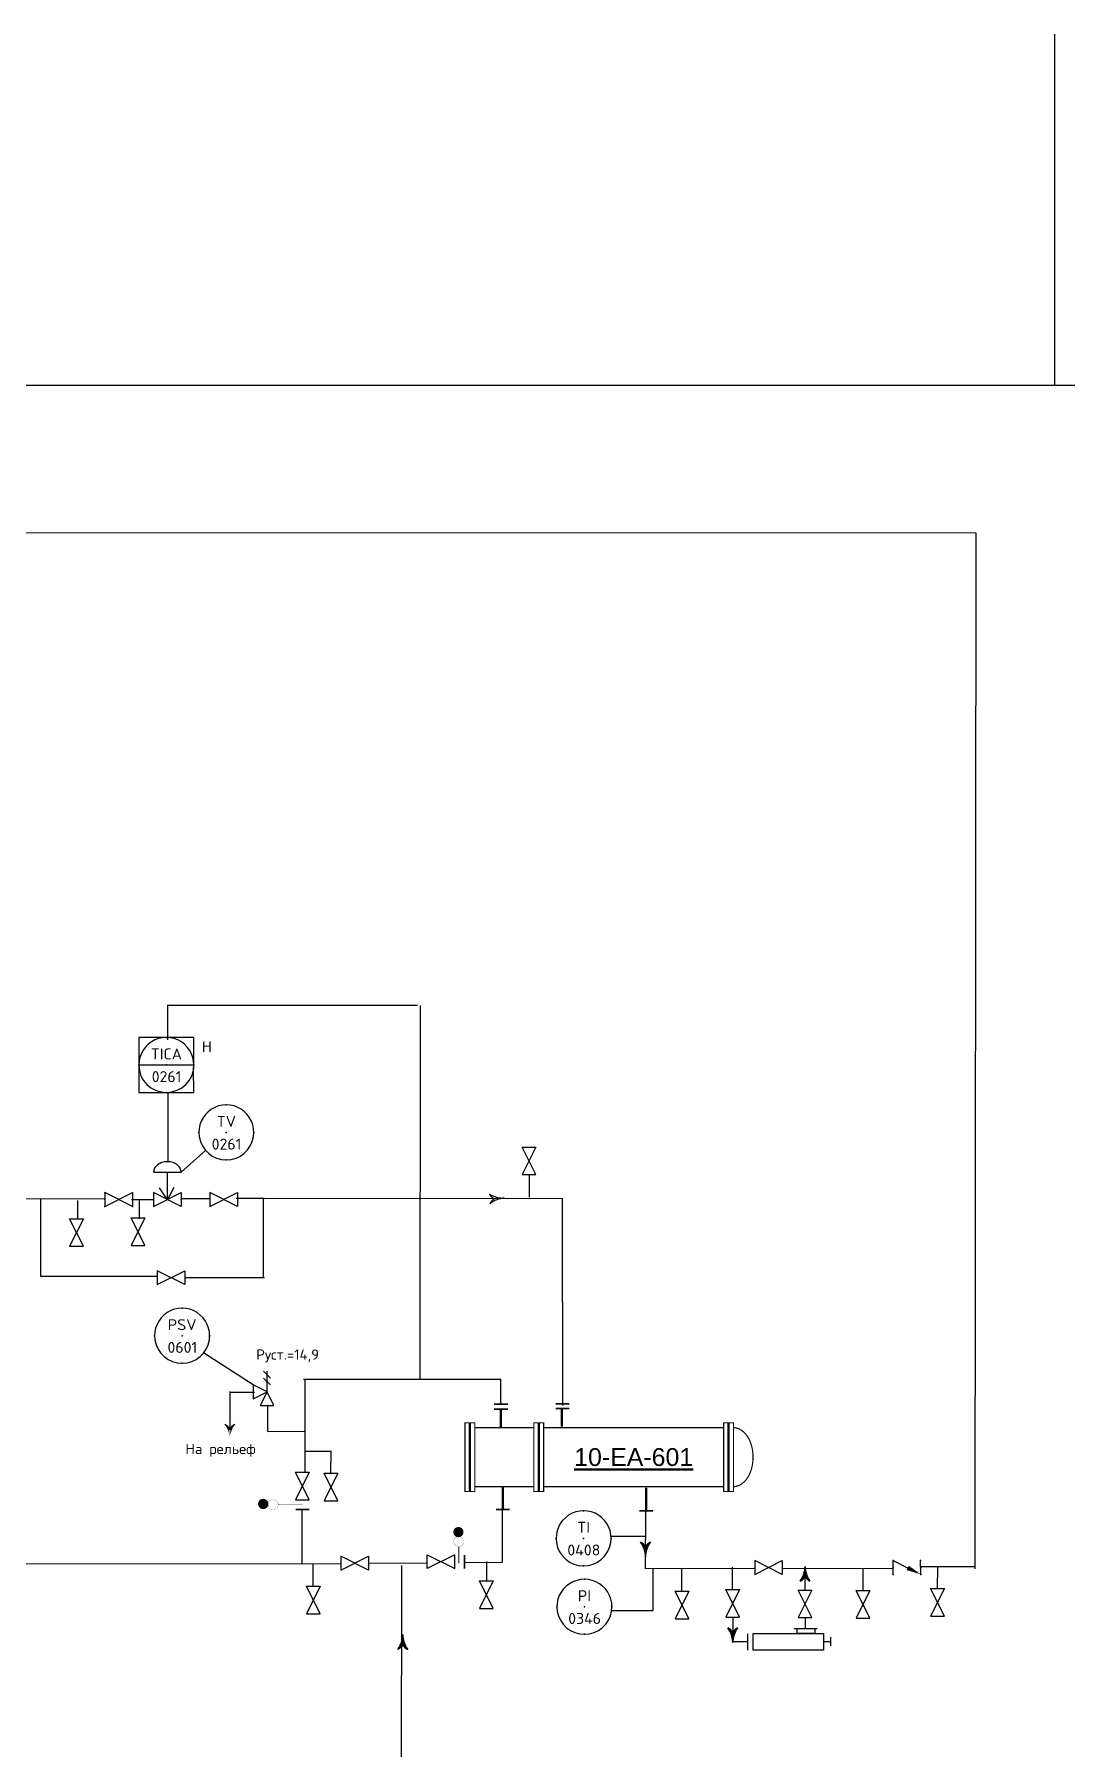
# Model space of a CAD drawing. Extents: x 71 to 279, y 48 to 143.
# Drawn here: x 163.84 to 175.43, y 62.29 to 81.53 of the extents above; entities that cross this region are included whole.
import ezdxf
from ezdxf.enums import TextEntityAlignment as Align

# ---------------------------------------------------------------- set-up
doc = ezdxf.new("R2010")
doc.units = 0
doc.header["$MEASUREMENT"] = 0
doc.linetypes.add('SDASH', pattern=[0.09375, 0.046875, -0.046875])
doc.layers.get('0').update_dxf_attribs({"linetype": 'CONTINUOUS'})
for name, color, linetype in [('IN-ATTRIBS', 7, 'CONTINUOUS'), ('IN-INST-TAP', 7, 'CONTINUOUS'), ('IN-INSTRUMENT', 7, 'SDASH'), ('IN-MAJ-PROC', 7, 'CONTINUOUS'), ('IN-MIN-PROC', 7, 'CONTINUOUS'), ('IN-PNEUMATIC', 7, 'CONTINUOUS'), ('IN-TEXT', 51, 'CONTINUOUS')]:
    doc.layers.add(name, color=color, linetype=linetype)
doc.styles.add('ATTRIBS', font='SIMPLEX', dxfattribs={"width": 0.8, "height": 0.125})
doc.styles.add('HELV', font='HELV', dxfattribs={"height": 0.15})
doc.styles.add('NARROW', font='simplex', dxfattribs={"width": 0.75, "height": 0.1})
doc.styles.add('S1', font='SIMPLEX.shx')
doc.styles.add('SIMPLEX', font='SIMPLEX')

# ---------------------------------------------------------------- blocks, each defined once
blk = doc.blocks.new('PE2')
for points in [[(0, 0, 0.150368), (0.188, 0.062, 0.150368)], [(0.125, 0, 0.206864), (0.188, 0.062, 0.206864)], [(0.125, 0, -0.206864), (0.188, -0.062, -0.206864)]]:
    blk.add_lwpolyline(points, format="xyb")
blk.add_arc((-0.008, -0.336), 0.336, 54.4623, 88.6678)
for points in [[(0, 0), (0.125, 0), (0.04, 0.003), (0.141, 0.008)], [(0, 0), (0.125, 0), (0.04, -0.003), (0.141, -0.008)], [(0.04, 0.003), (0.141, 0.008), (0.079, 0.011), (0.156, 0.019)], [(0.079, 0.011), (0.156, 0.019), (0.117, 0.024), (0.169, 0.031)], [(0.117, 0.024), (0.169, 0.031), (0.154, 0.041), (0.179, 0.046)], [(0.154, 0.041), (0.179, 0.046), (0.188, 0.062)], [(0.04, -0.003), (0.141, -0.008), (0.079, -0.011), (0.156, -0.019)], [(0.079, -0.011), (0.156, -0.019), (0.117, -0.024), (0.169, -0.031)], [(0.117, -0.024), (0.169, -0.031), (0.154, -0.041), (0.179, -0.046)], [(0.154, -0.041), (0.179, -0.046), (0.188, -0.062)]]:
    blk.add_solid(points)
blk = doc.blocks.new('BUBTEXT')
at = {"layer": 'IN-ATTRIBS'}
for p in [(0, 0.25), (-0.25, 0), (0, 0), (0.25, 0), (0, -0.25)]:
    blk.add_point(p, dxfattribs=at)
at = {"layer": 'IN-ATTRIBS', "flags": 1}
for tag, style, width, p in [('IDNUM', 'ATTRIBS', 0.8, (0.009, 0.584)), ('DWGNO', 'ATTRIBS', 0.8, (0.003, 0.447)), ('FILENO', 'ATTRIBS', 0.8, (-0.003, 0.311)), ('LOC', 'ATTRIBS', 0.8, (-0.08, -0.422)), ('SIG', 'ATTRIBS', 0.8, (-0.087, -0.563)), ('INSTALL', 'ATTRIBS', 0.8, (-0.087, -0.699)), ('SERV', 'ATTRIBS', 0.8, (-0.083, -0.838)), ('DATE', 'ATTRIBS', 0.8, (-0.088, -0.969)), ('DES', 'NARROW', 0.75, (-0.087, -1.102)), ('CSYS', 'NARROW', 0.75, (-0.087, -1.243))]:
    blk.add_attdef(tag, text='', height=0.1, dxfattribs=dict(at, style=style, width=width)).set_placement(p, align=Align.CENTER)
at = {"layer": 'IN-ATTRIBS', "style": 'ATTRIBS', "flags": 1}
blk.add_attdef('SYSCDI', text='', height=0.1, dxfattribs=at).set_placement((-0.312, 0.312), align=Align.RIGHT)
at = {"layer": 'IN-ATTRIBS', "style": 'S1'}
for tag, p in [('XT', (0.324, 0.257)), ('A1', (0.323, 0.115)), ('A2', (0.323, -0.035)), ('A3', (0.323, -0.185)), ('RES', (0.323, -0.342))]:
    blk.add_attdef(tag, p, '', height=0.1, dxfattribs=at)
at = {"layer": 'IN-ATTRIBS', "style": 'ATTRIBS'}
blk.add_attdef('SYSCDV', text='', height=0.1, dxfattribs=at).set_placement((-0.312, 0.141), align=Align.RIGHT)
at = {"layer": 'IN-ATTRIBS', "style": 'S1'}
for tag, p in [('INSTTYPE', (0, 0.05)), ('TAGNUM', (0.002, -0.156)), ('MD', (0.402, -0.565)), ('SZ', (0.402, -0.696))]:
    blk.add_attdef(tag, text='', height=0.1, dxfattribs=at).set_placement(p, align=Align.CENTER)
blk = doc.blocks.new('VALVTEXT')
at = {"layer": 'IN-ATTRIBS'}
for p in [(0, 0.0625), (0, 0), (0.25, 0.0625), (0.25, 0), (0, -0.0625), (0.25, -0.0625)]:
    blk.add_point(p, dxfattribs=at)
at = {"layer": 'IN-ATTRIBS', "style": 'S1', "flags": 1}
for tag, p in [('IDNUM', (0.125, 0.5625)), ('DWGNO', (0.125, 0.4375)), ('FILENO', (0.125, 0.3125))]:
    blk.add_attdef(tag, text='', height=0.1, dxfattribs=at).set_placement(p, align=Align.CENTER)
at = {"layer": 'IN-ATTRIBS', "style": 'S1'}
for tag, p in [('MODE', (0.125, 0.078125)), ('SIZE', (0.125, -0.1875))]:
    blk.add_attdef(tag, text='', height=0.1, dxfattribs=at).set_placement(p, align=Align.CENTER)

msp = doc.modelspace()

# ---------------------------------------------------------------- linework, layer by layer
at = {"color": 6, "linetype": 'Continuous'}
msp.add_line((143.114, 77.594), (209.845, 77.594), dxfattribs=at)
at = {"color": 7}
for p, q in [((165.334, 70.641, 0.76), (165.334, 70.249, 0.76)), ((168.137, 70.635, 0.76), (165.334, 70.635, 0.76)), ((170.3, 64.681, 0.76), (170.7, 64.681, 0.76)), ((170.783, 63.85, 0.76), (170.783, 64.316, 0.76)), ((170.784, 64.314, 0.76), (170.784, 64.314, 0.76)), ((170.317, 63.845, 0.76), (170.783, 63.845, 0.76)), ((171.677, 63.766, 0.76), (171.677, 63.494, 0.76)), ((171.674, 63.496, 0.76), (171.843, 63.496, 0.76)), ((171.843, 63.583, 0.76), (171.843, 63.402, 0.76)), ((172.365, 63.645, 0.76), (172.626, 63.645, 0.76)), ((172.695, 63.498, 0.76), (172.773, 63.498, 0.76)), ((172.775, 63.547, 0.76), (172.775, 63.449, 0.76))]:
    msp.add_line(p, q, dxfattribs=at)
at = {"linetype": 'Continuous'}
for p, q in [((165.011, 69.967, 0.76), (165.629, 69.967, 0.76)), ((165.331, 69.323, 0.76), (165.331, 69.323, 0.76)), ((165.331, 68.454, 0.76), (165.243, 68.59, 0.76)), ((165.331, 68.454, 0.76), (165.409, 68.595, 0.76))]:
    msp.add_line(p, q, dxfattribs=at)
at = {"color": 2}
for p, q in [((165.177, 68.765, 0.76), (165.486, 68.765, 0.76)), ((165.331, 68.456, 0.76), (165.331, 68.765, 0.76)), ((165.486, 68.379, 0.76), (165.177, 68.534, 0.76)), ((165.177, 68.379, 0.76), (165.486, 68.534, 0.76)), ((165.177, 68.534, 0.76), (165.177, 68.379, 0.76)), ((165.486, 68.534, 0.76), (165.486, 68.379, 0.76)), ((166.451, 66.3, 0.76), (166.296, 66.377, 0.76)), ((166.412, 66.531, 0.76), (166.489, 66.454, 0.76)), ((166.412, 66.454, 0.76), (166.489, 66.377, 0.76)), ((166.451, 66.3, 0.76), (166.451, 66.531, 0.76)), ((166.296, 66.222, 0.76), (166.451, 66.3, 0.76)), ((166.451, 66.3, 0.76), (166.373, 66.145, 0.76)), ((166.528, 66.145, 0.76), (166.451, 66.3, 0.76)), ((166.373, 66.145, 0.76), (166.528, 66.145, 0.76)), ((173.786, 64.251, 0.76), (173.785, 64.406, 0.76))]:
    msp.add_line(p, q, dxfattribs=at)
at = {"color": 3, "linetype": 'Continuous'}
for p, q in [((164.628, 68.462, 0.76), (163.353, 68.464, 0.76)), ((163.909, 68.463, 0.76), (163.909, 67.597, 0.76)), ((165.167, 68.452, 0.76), (164.93, 68.452, 0.76)), ((165.809, 68.463, 1.521), (165.496, 68.463, 1.521)), ((166.417, 68.468, 0.76), (166.105, 68.469, 0.76)), ((166.41, 67.59, 0.76), (166.41, 68.464, 0.76)), ((163.909, 67.597, 0.76), (165.222, 67.597, 0.76)), ((165.54, 67.582, 0.76), (166.421, 67.581, 0.76)), ((169.075, 66.162, 0.76), (169.075, 66.438))]:
    msp.add_line(p, q, dxfattribs=at)
at = {"color": 2, "linetype": 'Continuous'}
for p, q in [((164.327, 68.231, 0.76), (164.326, 68.447, 0.76)), ((165.018, 68.241, 0.76), (165.017, 68.456, 0.76))]:
    msp.add_line(p, q, dxfattribs=at)
for p, q in [((166.296, 66.377, 0.76), (165.738, 66.735, 0.76)), ((166.296, 66.377, 0.76), (166.296, 66.222, 0.76)), ((172.489, 63.769, 0.76), (172.489, 63.645, 0.76))]:
    msp.add_line(p, q)
at = {"color": 2, "lineweight": 15}
msp.add_line((168.604, 64.56, 0.76), (168.604, 64.378, 0.76), dxfattribs=at)
at = {"elevation": 0.76}
for points in [[(165.629, 69.919), (165.629, 70.276), (165.011, 70.276), (165.011, 69.919)], [(165.011, 69.919), (165.011, 69.658), (165.629, 69.658), (165.625, 69.919)]]:
    msp.add_lwpolyline(points, dxfattribs=at)
at = {"color": 2, "elevation": 0.76}
msp.add_lwpolyline([(165.486, 68.765, 0.126822), (165.475, 68.808, 0.10607), (165.44, 68.847, 0.085783), (165.392, 68.872, 0.075445), (165.331, 68.881, 0.075445), (165.27, 68.872, 0.085783), (165.222, 68.847, 0.10607), (165.188, 68.808, 0.126822), (165.177, 68.765)], format="xyb", dxfattribs=at)
for points in [[(169.468, 68.736), (169.314, 69.045), (169.468, 69.045), (169.314, 68.736)], [(164.63, 68.379), (164.939, 68.534), (164.939, 68.379), (164.63, 68.534)], [(165.809, 68.379), (166.118, 68.534), (166.118, 68.379), (165.809, 68.534)], [(164.389, 67.932), (164.234, 68.241), (164.389, 68.241), (164.234, 67.932)], [(165.08, 67.941), (164.925, 68.25), (165.08, 68.25), (164.925, 67.941)], [(165.218, 67.504), (165.527, 67.658), (165.527, 67.504), (165.218, 67.658)], [(166.924, 65.087), (166.77, 65.396), (166.924, 65.396), (166.77, 65.087)], [(167.245, 65.077), (167.09, 65.386), (167.245, 65.386), (167.09, 65.077)], [(167.278, 64.299), (167.587, 64.454), (167.587, 64.299), (167.278, 64.454)], [(168.556, 64.47), (168.247, 64.316), (168.247, 64.47), (168.556, 64.316)], [(171.924, 64.251), (172.233, 64.406), (172.233, 64.251), (171.924, 64.406)], [(167.047, 63.809), (166.892, 64.118), (167.047, 64.118), (166.892, 63.809)], [(168.988, 63.868), (168.834, 64.177), (168.988, 64.177), (168.834, 63.868)], [(171.185, 63.753), (171.03, 64.062), (171.185, 64.062), (171.03, 63.753)], [(171.753, 63.771), (171.598, 64.08), (171.753, 64.08), (171.598, 63.771)], [(172.565, 63.766), (172.411, 64.075), (172.565, 64.075), (172.411, 63.766)], [(173.217, 63.759), (173.063, 64.068), (173.217, 64.068), (173.063, 63.759)], [(174.052, 63.783), (173.898, 64.092), (174.052, 64.092), (173.898, 63.783)]]:
    msp.add_lwpolyline(points, close=True, dxfattribs=at)
at = {"color": 2, "const_width": 0.0185, "elevation": 0.76}
for points in [[(169.153, 66.162), (168.998, 66.162)], [(169.843, 66.166), (169.688, 66.166)]]:
    msp.add_lwpolyline(points, dxfattribs=at)
at = {"color": 2}
for points, const_width, elevation in [([(166.407, 65.07, -1), (166.407, 65.012, -1)], 0.0574, 0.76), ([(166.518, 65.09, -1), (166.518, 64.977, -1)], 0.00221, 1.521), ([(168.569, 64.725, 1), (168.626, 64.725, 1)], 0.0574, 0.76), ([(168.545, 64.618, 1), (168.657, 64.618, 1)], 0.00221, 0.76)]:
    msp.add_lwpolyline(points, format="xyb", close=True, dxfattribs=dict(at, const_width=const_width, elevation=elevation))
at = {"color": 2, "lineweight": 15, "const_width": 0.00441, "elevation": 0.76}
msp.add_lwpolyline([(166.571, 65.032), (166.847, 65.032)], dxfattribs=at)
at = {"color": 3, "const_width": 0.0185, "elevation": 0.76}
for points in [[(166.924, 64.977), (166.77, 64.977)], [(168.666, 64.47), (168.666, 64.316)]]:
    msp.add_lwpolyline(points, dxfattribs=at)
at = {"color": 2, "elevation": 0.76}
msp.add_lwpolyline([(173.477, 64.251), (173.476, 64.405), (173.64, 64.324)], dxfattribs=at)
at = {"color": 7, "elevation": 0.76}
for points in [[(171.906, 63.587), (172.694, 63.587), (172.694, 63.401), (171.906, 63.401)], [(172.399, 63.645), (172.6, 63.645), (172.6, 63.589), (172.399, 63.589)]]:
    msp.add_lwpolyline(points, close=True, dxfattribs=at)
for centre, start, end in [((165.32, 69.967, 0.76), 351.1529, 188.8471), ((165.32, 69.967, 0.76), 180, 0), ((165.993, 69.21, 0.76), 351.1529, 188.8471), ((165.993, 69.21, 0.76), 188.8471, 351.1529), ((165.497, 66.929, 0.76), 351.1529, 188.8471), ((165.497, 66.929, 0.76), 188.8471, 351.1529), ((170.003, 64.655, 0.76), 351.1529, 188.8471), ((170.003, 64.655, 0.76), 188.8471, 351.1529), ((170.012, 63.887, 0.76), 351.1529, 188.8471), ((170.012, 63.887, 0.76), 188.8471, 351.1529)]:
    msp.add_arc(centre, 0.309, start, end)
for p in [(165.177, 68.456, 0.76), (165.486, 68.456, 0.76)]:
    msp.add_point(p)
at = {"color": 2}
msp.add_solid([(173.626, 64.3, 0.76), (173.786, 64.251, 0.76), (173.653, 64.348, 0.76)], dxfattribs=at)
at = {"layer": 'IN-INST-TAP', "color": 7}
msp.add_line((165.486, 68.765, 0.76), (165.761, 69.006, 0.76), dxfattribs=at)
at = {"layer": 'IN-MAJ-PROC', "color": 3}
for p, q in [((174.399, 64.312, 0.76), (174.408, 75.934, 0.76)), ((169.767, 68.47, 0.76), (166.41, 68.464, 0.76)), ((169.075, 66.438), (166.858, 66.438, 0.76)), ((166.878, 65.396, 0.76), (166.878, 66.438, 0.76)), ((166.844, 64.376, 0.76), (166.843, 64.978, 0.76)), ((169.094, 64.388, 0.76), (169.093, 64.97, 0.76)), ((167.958, 61.476, 0.76), (167.962, 64.351, 0.76))]:
    msp.add_line(p, q, dxfattribs=at)
at = {"layer": 'IN-MAJ-PROC', "color": 2}
msp.add_line((166.035, 65.873, 0.76), (166.035, 66.301, 0.76), dxfattribs=at)
at = {"layer": 'IN-MAJ-PROC', "color": 6, "lineweight": 50}
for p, q in [((168.727, 65.185, 0.76), (168.727, 65.952, 0.76)), ((169.499, 65.185, 0.76), (169.499, 65.952, 0.76)), ((171.629, 65.185, 0.76), (171.629, 65.952, 0.76))]:
    msp.add_line(p, q, dxfattribs=at)
at = {"layer": 'IN-MAJ-PROC', "color": 6, "lineweight": 50, "elevation": 0.76}
for points, const_width in [([(169.153, 66.106), (168.998, 66.106)], 0.0185), ([(169.074, 65.899), (169.074, 66.108)], 0.0265), ([(169.843, 66.111), (169.688, 66.111)], 0.0185), ([(169.759, 65.908), (169.759, 66.116)], 0.0265), ([(168.782, 65.897), (169.444, 65.897)], 0.0132), ([(169.554, 65.897), (171.574, 65.897)], 0.0132), ([(168.782, 65.235), (169.444, 65.235)], 0.0132), ([(169.095, 65.242), (169.096, 64.979)], 0.0265), ([(169.554, 65.235), (171.574, 65.235)], 0.0132), ([(170.706, 65.225), (170.706, 64.962)], 0.0265), ([(169.018, 64.979), (169.173, 64.979)], 0.0185), ([(170.629, 64.962), (170.783, 64.962)], 0.0185)]:
    msp.add_lwpolyline(points, dxfattribs=dict(at, const_width=const_width))
at = {"layer": 'IN-MAJ-PROC', "color": 6, "lineweight": 50, "const_width": 0.0132, "elevation": 0.76}
for points in [[(168.782, 65.952), (168.782, 65.18), (168.671, 65.18), (168.671, 65.952)], [(169.554, 65.952), (169.554, 65.18), (169.444, 65.18), (169.444, 65.952)], [(171.685, 65.952), (171.685, 65.18), (171.574, 65.18), (171.574, 65.952)]]:
    msp.add_lwpolyline(points, close=True, dxfattribs=at)
msp.add_lwpolyline([(171.685, 65.897, -0.139889), (171.764, 65.874, -0.107118), (171.841, 65.8, -0.079812), (171.887, 65.698, -0.067459), (171.905, 65.566, -0.067459), (171.887, 65.434, -0.079812), (171.841, 65.332, -0.107118), (171.764, 65.258, -0.139889), (171.685, 65.235, -0.139889)], format="xyb", dxfattribs=at)
at = {"layer": 'IN-MIN-PROC', "color": 4, "linetype": 'Continuous'}
msp.add_line((175.293, 77.594), (175.293, 81.532), dxfattribs=at)
at = {"layer": 'IN-MIN-PROC', "color": 3}
for p, q in [((174.408, 75.935, 0.76), (144.533, 75.939, 0.76)), ((169.768, 66.146, 0.76), (169.767, 68.47, 0.76)), ((170.699, 64.316, 0.76), (170.702, 64.967, 0.76)), ((162.8, 64.368), (167.278, 64.374, 0.76)), ((167.594, 64.379, 0.76), (168.249, 64.377, 0.76)), ((168.667, 64.384, 1.521), (169.094, 64.388, 0.76)), ((170.69, 64.319, 0.76), (171.922, 64.318, 0.76)), ((172.239, 64.319, 0.76), (173.471, 64.318, 0.76)), ((173.787, 64.338, 0.76), (174.403, 64.338, 0.76))]:
    msp.add_line(p, q, dxfattribs=at)
at = {"layer": 'IN-MIN-PROC'}
for p, q in [((169.394, 68.484, 0.76), (169.395, 68.735, 0.76)), ((166.968, 64.121, 0.76), (166.969, 64.372, 0.76)), ((171.674, 64.082, 0.76), (171.675, 64.333, 0.76)), ((172.489, 64.07, 0.76), (172.49, 64.321, 0.76))]:
    msp.add_line(p, q, dxfattribs=at)
at = {"layer": 'IN-MIN-PROC', "color": 2}
for p, q in [((166.033, 66.297, 0.76), (166.309, 66.297, 0.76)), ((166.459, 65.854, 0.76), (166.459, 66.153, 0.76)), ((166.459, 65.855, 0.76), (166.866, 65.856, 0.76)), ((166.878, 65.634, 0.76), (167.167, 65.635, 0.76)), ((167.167, 65.385, 0.76), (167.168, 65.636, 0.76)), ((168.915, 64.18, 0.76), (168.915, 64.395, 0.76)), ((171.106, 64.064, 0.76), (171.106, 64.316, 0.76)), ((173.141, 64.063, 0.76), (173.142, 64.314, 0.76)), ((173.976, 64.087, 0.76), (173.977, 64.338, 0.76))]:
    msp.add_line(p, q, dxfattribs=at)
at = {"layer": 'IN-MIN-PROC', "color": 5}
for centre, radius, start, end in [((169.105, 68.769, 0.76), 0.297, 237.4782, 271.6837), ((169.035, 68.56, 0.76), 0.0983, 204.6407, 251.3911), ((169.137, 68.177, 0.76), 0.297, 94.3481, 128.5536), ((169.045, 68.378, 0.76), 0.0983, 114.6407, 161.3911), ((170.606, 64.52, 0.76), 0.0983, 21.6248, 68.3752), ((170.401, 64.439, 0.76), 0.297, 1.3322, 35.5377), ((170.994, 64.439, 0.76), 0.297, 144.4623, 178.6678), ((170.789, 64.52, 0.76), 0.0983, 111.6248, 158.3752)]:
    msp.add_arc(centre, radius, start, end, dxfattribs=at)
at = {"layer": 'IN-MIN-PROC'}
for centre, radius, start, end in [((165.941, 65.84, 0.76), 0.0983, 21.6248, 68.3752), ((166.124, 65.84, 0.76), 0.0983, 111.6248, 158.3752), ((172.192, 64.347, 0.76), 0.297, 324.4623, 358.6678), ((172.785, 64.347, 0.76), 0.297, 181.3322, 215.5377), ((172.397, 64.265, 0.76), 0.0983, 291.6248, 338.3752), ((172.58, 64.265, 0.76), 0.0983, 201.6248, 248.3752), ((171.38, 63.478, 0.76), 0.297, 1.3322, 35.5377), ((171.585, 63.559, 0.76), 0.0983, 21.6248, 68.3752), ((171.768, 63.559, 0.76), 0.0983, 111.6248, 158.3752), ((171.973, 63.478, 0.76), 0.297, 144.4623, 178.6678)]:
    msp.add_arc(centre, radius, start, end, dxfattribs=at)
at = {"layer": 'IN-MIN-PROC', "color": 5}
for points in [[(168.977, 68.502, 0.76), (168.954, 68.505, 0.76), (168.946, 68.519, 0.76)], [(169.01, 68.489, 0.76), (168.964, 68.493, 0.76), (168.977, 68.502, 0.76), (168.954, 68.505, 0.76)], [(168.981, 68.429, 0.76), (168.958, 68.424, 0.76), (168.952, 68.409, 0.76)], [(169.012, 68.446, 0.76), (168.967, 68.437, 0.76), (168.981, 68.429, 0.76), (168.958, 68.424, 0.76)], [(170.662, 64.582, 0.76), (170.657, 64.605, 0.76), (170.643, 64.612, 0.76)], [(170.677, 64.55, 0.76), (170.67, 64.595, 0.76), (170.662, 64.582, 0.76), (170.657, 64.605, 0.76)], [(170.688, 64.516, 0.76), (170.681, 64.584, 0.76), (170.677, 64.55, 0.76), (170.67, 64.595, 0.76)], [(170.695, 64.482, 0.76), (170.691, 64.571, 0.76), (170.688, 64.516, 0.76), (170.681, 64.584, 0.76)], [(170.698, 64.446, 0.76), (170.698, 64.557, 0.76), (170.695, 64.482, 0.76), (170.691, 64.571, 0.76)], [(170.698, 64.446, 0.76), (170.698, 64.557, 0.76), (170.701, 64.482, 0.76), (170.705, 64.571, 0.76)], [(170.701, 64.482, 0.76), (170.705, 64.571, 0.76), (170.708, 64.516, 0.76), (170.714, 64.584, 0.76)], [(170.708, 64.516, 0.76), (170.714, 64.584, 0.76), (170.719, 64.55, 0.76), (170.726, 64.595, 0.76)], [(170.719, 64.55, 0.76), (170.726, 64.595, 0.76), (170.734, 64.582, 0.76), (170.739, 64.605, 0.76)], [(170.734, 64.582, 0.76), (170.739, 64.605, 0.76), (170.753, 64.612, 0.76)]]:
    msp.add_solid(points, dxfattribs=at)
at = {"layer": 'IN-MIN-PROC'}
for points in [[(165.996, 65.902, 0.76), (165.992, 65.925, 0.76), (165.977, 65.932, 0.76)], [(166.011, 65.87, 0.76), (166.005, 65.915, 0.76), (165.996, 65.902, 0.76), (165.992, 65.925, 0.76)], [(166.023, 65.836, 0.76), (166.016, 65.904, 0.76), (166.011, 65.87, 0.76), (166.005, 65.915, 0.76)], [(166.03, 65.802, 0.76), (166.026, 65.891, 0.76), (166.023, 65.836, 0.76), (166.016, 65.904, 0.76)], [(166.036, 65.802, 0.76), (166.04, 65.891, 0.76), (166.043, 65.836, 0.76), (166.049, 65.904, 0.76)], [(166.043, 65.836, 0.76), (166.049, 65.904, 0.76), (166.054, 65.87, 0.76), (166.06, 65.915, 0.76)], [(166.054, 65.87, 0.76), (166.06, 65.915, 0.76), (166.069, 65.902, 0.76), (166.073, 65.925, 0.76)], [(166.069, 65.902, 0.76), (166.073, 65.925, 0.76), (166.088, 65.932, 0.76)], [(172.478, 64.27, 0.76), (172.472, 64.202, 0.76), (172.467, 64.236, 0.76), (172.461, 64.191, 0.76)], [(172.486, 64.304, 0.76), (172.481, 64.215, 0.76), (172.478, 64.27, 0.76), (172.472, 64.202, 0.76)], [(172.488, 64.34, 0.76), (172.488, 64.229, 0.76), (172.486, 64.304, 0.76), (172.481, 64.215, 0.76)], [(172.488, 64.34, 0.76), (172.488, 64.229, 0.76), (172.491, 64.304, 0.76), (172.496, 64.215, 0.76)], [(172.491, 64.304, 0.76), (172.496, 64.215, 0.76), (172.499, 64.27, 0.76), (172.505, 64.202, 0.76)], [(172.499, 64.27, 0.76), (172.505, 64.202, 0.76), (172.51, 64.236, 0.76), (172.516, 64.191, 0.76)], [(172.452, 64.204, 0.76), (172.448, 64.181, 0.76), (172.433, 64.174, 0.76)], [(172.467, 64.236, 0.76), (172.461, 64.191, 0.76), (172.452, 64.204, 0.76), (172.448, 64.181, 0.76)], [(172.51, 64.236, 0.76), (172.516, 64.191, 0.76), (172.525, 64.204, 0.76), (172.529, 64.181, 0.76)], [(172.525, 64.204, 0.76), (172.529, 64.181, 0.76), (172.544, 64.174, 0.76)], [(171.64, 63.621, 0.76), (171.636, 63.644, 0.76), (171.622, 63.651, 0.76)], [(171.655, 63.589, 0.76), (171.649, 63.634, 0.76), (171.64, 63.621, 0.76), (171.636, 63.644, 0.76)], [(171.667, 63.555, 0.76), (171.66, 63.623, 0.76), (171.655, 63.589, 0.76), (171.649, 63.634, 0.76)], [(171.674, 63.521, 0.76), (171.67, 63.61, 0.76), (171.667, 63.555, 0.76), (171.66, 63.623, 0.76)], [(171.677, 63.485, 0.76), (171.677, 63.596, 0.76), (171.674, 63.521, 0.76), (171.67, 63.61, 0.76)], [(171.677, 63.485, 0.76), (171.677, 63.596, 0.76), (171.68, 63.521, 0.76), (171.684, 63.61, 0.76)], [(171.68, 63.521, 0.76), (171.684, 63.61, 0.76), (171.687, 63.555, 0.76), (171.693, 63.623, 0.76)], [(171.687, 63.555, 0.76), (171.693, 63.623, 0.76), (171.698, 63.589, 0.76), (171.704, 63.634, 0.76)], [(171.698, 63.589, 0.76), (171.704, 63.634, 0.76), (171.713, 63.621, 0.76), (171.718, 63.644, 0.76)], [(171.713, 63.621, 0.76), (171.718, 63.644, 0.76), (171.732, 63.651, 0.76)]]:
    msp.add_solid(points, dxfattribs=at)
at = {"layer": 'IN-PNEUMATIC', "color": 7}
for p, q in [((168.168, 70.635, 0.76), (168.163, 66.438, 0.313)), ((165.336, 69.657, 0.76), (165.336, 68.889, 0.76))]:
    msp.add_line(p, q, dxfattribs=at)

# ---------------------------------------------------------------- block references
at = {"layer": 'IN-INSTRUMENT', "color": 7, "xscale": 1.236018633682005, "yscale": 1.236018633682005, "zscale": 1.236018633682}
for p, values in [((165.32, 69.967, 0.76), {'INSTTYPE': 'TICA', 'TAGNUM': '0261', 'A1': 'H'}), ((165.993, 69.21, 0.76), {'INSTTYPE': 'TV', 'TAGNUM': '0261'}), ((165.497, 66.929, 0.76), {'INSTTYPE': 'PSV', 'TAGNUM': '0601'}), ((170.003, 64.655, 0.76), {'INSTTYPE': 'TI', 'TAGNUM': '0408'}), ((170.012, 63.887, 0.76), {'INSTTYPE': 'PI', 'TAGNUM': '0346'})]:
    msp.add_blockref('BUBTEXT', p, dxfattribs=at).add_auto_attribs(values)
at = {"layer": 'IN-MAJ-PROC', "color": 2, "xscale": 1.236018633682003, "yscale": 1.236018633682005, "zscale": 1.236018633682, "rotation": 0.065926122269498}
msp.add_blockref('VALVTEXT', (173.477, 64.328, 0.76), dxfattribs=at)
at = {"layer": 'IN-MAJ-PROC', "color": 3, "xscale": 0.88287045263, "yscale": 0.88287045263, "zscale": 0.88287045263, "rotation": 270}
msp.add_blockref('PE2', (167.974, 63.575, 0.76), dxfattribs=at)
at = {"layer": 'IN-MIN-PROC', "color": 7, "xscale": 1.236018633682005, "yscale": 1.236018633682005, "zscale": 1.236018633682}
msp.add_blockref('VALVTEXT', (164.63, 68.456, 0.76), dxfattribs=at)

# ---------------------------------------------------------------- texts
at = {"layer": 'IN-TEXT', "color": 1, "style": 'SIMPLEX'}
for s, p in [('Руст.=14,9', (166.328, 66.66, 1.521)), ('На рельеф', (165.534, 65.601, 0.76))]:
    msp.add_text(s, height=0.1148, dxfattribs=at).set_placement(p)
at = {"layer": 'IN-TEXT', "color": 4, "lineweight": 50, "style": 'HELV'}
msp.add_text('%%u10-EA-601', height=0.2, dxfattribs=at).set_placement((170.565, 65.467, 1.521), align=Align.CENTER)

doc.saveas('drawing.dxf')
